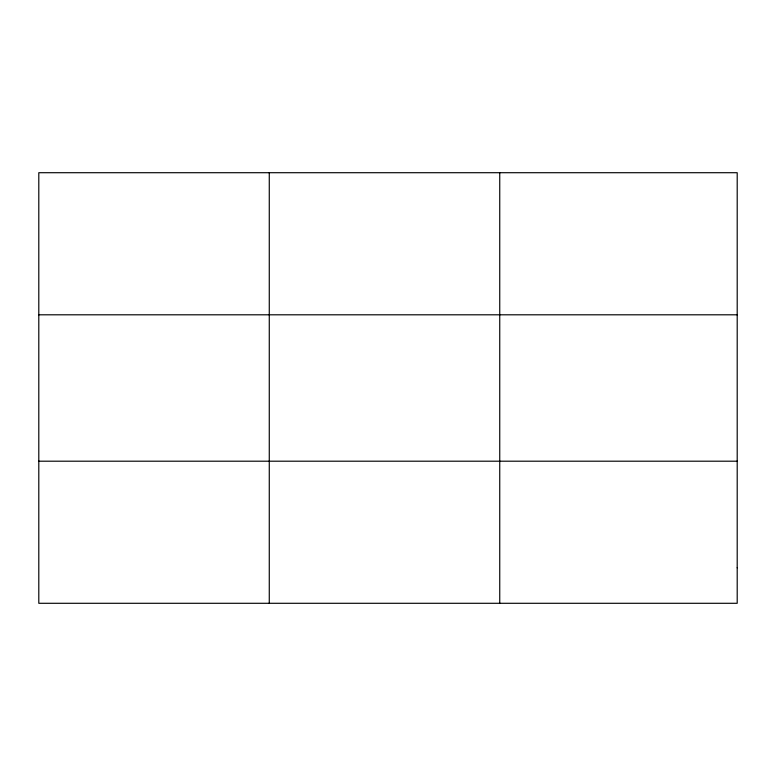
<?xml version="1.0" encoding="UTF-8"?>
<svg xmlns="http://www.w3.org/2000/svg" width="776" height="776" viewBox="0 0 776 776"><rect width="100%" height="100%" fill="white"/><g stroke="black" fill="none" stroke-linecap="round" stroke-linejoin="round"><path stroke-width="1.16" d="M269.272 603.292L269.272 172.709M499.744 603.292L499.744 172.709M38.8 314.804L737.2 314.804M38.8 461.196L737.2 461.196M737.2 567.77L737.2 603.292L38.8 603.292L38.8 172.709L737.2 172.709L737.2 567.77"/></g></svg>
